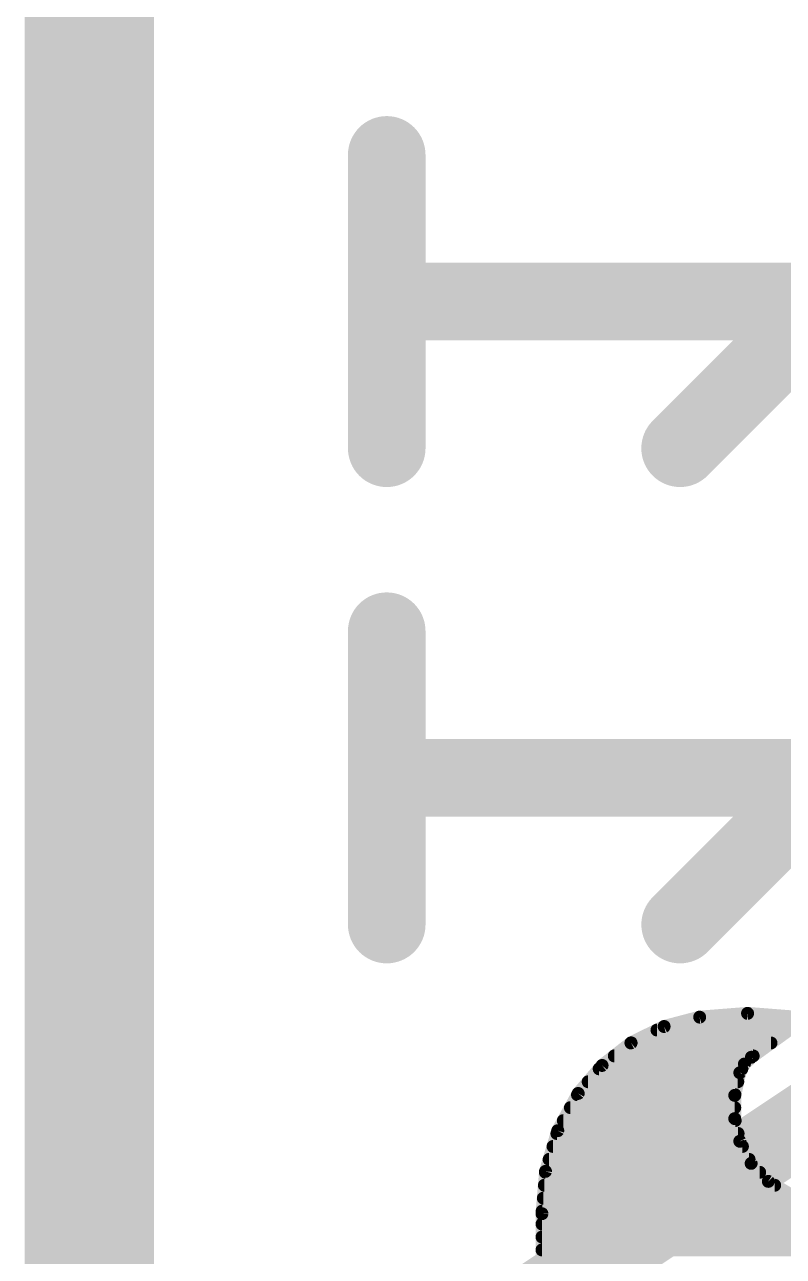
# Model space of a CAD drawing. Extents: x -8.9 to 15.4, y -3.8 to 15.4.
# Drawn here: x -0.127 to 1.363, y 8.547 to 10.966 of the extents above; entities that cross this region are included whole.
import ezdxf

# ---------------------------------------------------------------- set-up
doc = ezdxf.new("R2010")
doc.units = 0
for name, color, linetype in [('1', 12, 'CONTINUOUS'), ('16', 132, 'CONTINUOUS'), ('20', 53, 'CONTINUOUS'), ('21', 41, 'CONTINUOUS')]:
    doc.layers.add(name, color=color, linetype=linetype)

msp = doc.modelspace()

# ---------------------------------------------------------------- linework, layer by layer
at = {"layer": '1', "const_width": 0.254}
msp.add_lwpolyline([(0, 0), (0, 15.24)], dxfattribs=at)
at = {"layer": '16'}
for points, const_width in [([(0, 0), (0, 15.24)], 0.254), ([(0.5842, 10.1343), (0.5842, 10.7105)], 0.1524), ([(1.4485, 10.4224), (0.5842, 10.4224)], 0.1524), ([(1.1604, 10.1343), (1.4485, 10.4224)], 0.1524), ([(0.5842, 9.1988), (0.5842, 9.775)], 0.1524), ([(1.4485, 9.4869), (0.5842, 9.4869)], 0.1524), ([(1.1604, 9.1988), (1.4485, 9.4869)], 0.1524), ([(0.5842, 8.2633), (1.4485, 8.8395)], 0.1524)]:
    msp.add_lwpolyline(points, dxfattribs=dict(at, const_width=const_width))
at = {"layer": '16', "const_width": 0.0762}
for points in [[(0.6223, 10.7105, 1), (0.5461, 10.7105)], [(0.5842, 10.4605, 1), (0.5842, 10.3843)], [(1.1335, 10.1613, 1), (1.1874, 10.1074)], [(0.5461, 10.1343, 1), (0.6223, 10.1343)], [(0.6223, 9.775, 1), (0.5461, 9.775)], [(0.5842, 9.525, 1), (0.5842, 9.4488)], [(1.1335, 9.2257, 1), (1.1874, 9.1719)], [(0.5461, 9.1988, 1), (0.6223, 9.1988)]]:
    msp.add_lwpolyline(points, format="xyb", dxfattribs=at)
at = {"layer": '20', "const_width": 0.2032}
msp.add_lwpolyline([(0, 0), (0, 15.24)], dxfattribs=at)
at = {"layer": '21', "const_width": 0.0254}
for points in [[(1.1989, 9.017), (1.129, 8.9986)], [(1.2929, 9.0244), (1.1989, 9.017)], [(1.1989, 9.017), (1.3869, 9.017)], [(1.3869, 9.017), (1.2929, 9.0244)], [(1.129, 8.9986), (1.0642, 8.9665)], [(1.1149, 8.9916), (1.3739, 8.9916)], [(1.3005, 8.9383), (1.3844, 8.9992)], [(1.0642, 8.9665), (1.0072, 8.9221)], [(1.0638, 8.9662), (1.3389, 8.9662)], [(1.0312, 8.9408), (1.3039, 8.9408)], [(1.0072, 8.9221), (0.9602, 8.8671)], [(1.0014, 8.9154), (1.2817, 8.9154)], [(1.2777, 8.9078), (1.2867, 8.9249)], [(1.2867, 8.9249), (1.3005, 8.9383)], [(0.9798, 8.89), (1.2737, 8.89)], [(1.2678, 8.8633), (1.2777, 8.9078)], [(0.9602, 8.8671), (0.9201, 8.7939)], [(0.9588, 8.8646), (1.2681, 8.8646)], [(1.2678, 8.8177), (1.2678, 8.8633)], [(0.9449, 8.8392), (1.2678, 8.8392)], [(1.2777, 8.7732), (1.2678, 8.8177)], [(0.9201, 8.7939), (0.8961, 8.714)], [(0.931, 8.8138), (1.2686, 8.8138)], [(0.9184, 8.7884), (1.2743, 8.7884)], [(1.2999, 8.7298), (1.2777, 8.7732)], [(0.9108, 8.763), (1.2829, 8.763)], [(0.9031, 8.7376), (1.2959, 8.7376)], [(1.3336, 8.6944), (1.2999, 8.7298)], [(0.8961, 8.714), (0.8891, 8.6309)], [(0.8959, 8.7122), (1.3167, 8.7122)], [(0.8938, 8.6868), (1.3462, 8.6868)], [(1.397, 8.6562), (1.3336, 8.6944)], [(0.8917, 8.6614), (1.3884, 8.6614)], [(0.8891, 8.6309), (0.8891, 7.1145)], [(0.8895, 8.636), (1.4632, 8.636)], [(0.8891, 8.6106), (2.7312, 8.6106)], [(0.8891, 8.5852), (2.7274, 8.5852)], [(0.8891, 8.5598), (2.7211, 8.5598)]]:
    msp.add_lwpolyline(points, dxfattribs=at)
at = {"layer": '21', "const_width": 0.0127}
for points in [[(1.1989, 9.0234, 1), (1.1989, 9.0107)], [(1.1984, 9.0233, 1), (1.1994, 9.0107)], [(1.2005, 9.0109, 1), (1.1973, 9.0231)], [(1.2934, 9.0307, 1), (1.2924, 9.018)], [(1.2934, 9.018, 1), (1.2924, 9.0307)], [(1.1149, 8.9979, 1), (1.1149, 8.9853)], [(1.1274, 9.0047, 1), (1.1306, 8.9924)], [(1.1318, 8.9929, 1), (1.1262, 9.0043)], [(1.0638, 8.9726, 1), (1.0638, 8.9599)], [(1.0614, 8.9722, 1), (1.067, 8.9608)], [(1.0681, 8.9615, 1), (1.0603, 8.9715)], [(1.3389, 8.9599, 1), (1.3389, 8.9726)], [(1.0312, 8.9472, 1), (1.0312, 8.9345)], [(1.3039, 8.9345, 1), (1.3039, 8.9472)], [(1.0014, 8.9217, 1), (1.0014, 8.9091)], [(1.0033, 8.9271, 1), (1.0111, 8.9171)], [(1.012, 8.918, 1), (1.0023, 8.9262)], [(1.2823, 8.9294, 1), (1.2911, 8.9203)], [(1.2923, 8.9219, 1), (1.2811, 8.9278)], [(1.2817, 8.9091, 1), (1.2817, 8.9217)], [(1.2968, 8.9434, 1), (1.3042, 8.9332)], [(1.3049, 8.9338, 1), (1.2961, 8.9428)], [(1.2721, 8.9108, 1), (1.2833, 8.9048)], [(1.2839, 8.9064, 1), (1.2715, 8.9092)], [(0.9658, 8.864, 1), (0.9546, 8.8702)], [(0.9798, 8.8963, 1), (0.9798, 8.8837)], [(1.2737, 8.8837, 1), (1.2737, 8.8963)], [(0.9588, 8.871, 1), (0.9588, 8.8583)], [(0.9554, 8.8712, 1), (0.965, 8.863)], [(1.2741, 8.8633, 1), (1.2614, 8.8633)], [(1.2616, 8.8647, 1), (1.274, 8.8619)], [(1.2681, 8.8583, 1), (1.2681, 8.871)], [(0.9449, 8.8455, 1), (0.9449, 8.8329)], [(1.274, 8.8191, 1), (1.2616, 8.8163)], [(1.2678, 8.8329, 1), (1.2678, 8.8455)], [(0.9262, 8.7921, 1), (0.914, 8.7958)], [(0.931, 8.8201, 1), (0.931, 8.8075)], [(1.2614, 8.8177, 1), (1.2741, 8.8177)], [(1.2686, 8.8075, 1), (1.2686, 8.8201)], [(0.9184, 8.7948, 1), (0.9184, 8.7821)], [(0.9145, 8.797, 1), (0.9257, 8.7909)], [(1.2834, 8.7761, 1), (1.272, 8.7703)], [(1.2743, 8.7821, 1), (1.2743, 8.7948)], [(0.9108, 8.7693, 1), (0.9108, 8.7567)], [(1.2715, 8.7718, 1), (1.2839, 8.7746)], [(1.2829, 8.7567, 1), (1.2829, 8.7693)], [(0.9031, 8.7439, 1), (0.9031, 8.7313)], [(1.3045, 8.7341, 1), (1.2953, 8.7254)], [(1.2943, 8.7269, 1), (1.3056, 8.7326)], [(1.2959, 8.7313, 1), (1.2959, 8.7439)], [(0.8959, 8.7186, 1), (0.8959, 8.7059)], [(0.9024, 8.7135, 1), (0.8897, 8.7146)], [(0.89, 8.7159, 1), (0.9021, 8.7122)], [(1.3167, 8.7059, 1), (1.3167, 8.7186)], [(0.8938, 8.6931, 1), (0.8938, 8.6805)], [(1.3369, 8.6998, 1), (1.3303, 8.689)], [(1.329, 8.69, 1), (1.3382, 8.6988)], [(1.3462, 8.6805, 1), (1.3462, 8.6931)], [(0.8917, 8.6677, 1), (0.8917, 8.6551)], [(0.8828, 8.6314, 1), (0.8954, 8.6304)], [(0.8954, 8.6309, 1), (0.8828, 8.6309)], [(0.8895, 8.6424, 1), (0.8895, 8.6297)], [(0.8891, 8.6169, 1), (0.8891, 8.6043)], [(0.8891, 8.5915, 1), (0.8891, 8.5789)], [(0.8891, 8.5662, 1), (0.8891, 8.5535)]]:
    msp.add_lwpolyline(points, format="xyb", dxfattribs=at)

doc.saveas('drawing.dxf')
